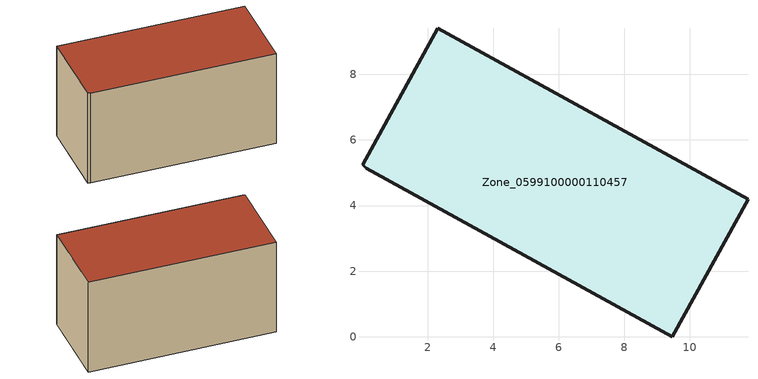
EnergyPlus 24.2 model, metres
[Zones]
Zone_0599100000110457
 floor ground (C_G): 9.46,0 0.13,5.14 0.02,5.25 2.31,9.41 11.77,4.19 z0.52
 wall outside (C_F): 9.46,0 11.77,4.19 2.31,9.41 0.02,5.25 0.13,5.14 9.46,0 z0.52:6.38
 roof outside (C_R): 0.13,5.14 9.46,0 11.77,4.19 2.31,9.41 0.02,5.25 z6.38
[BUILDING]
Pand.0599100000110457: North Axis=0; Terrain=City; Loads Convergence Tolerance Value=0.04; Temperature Convergence Tolerance Value=0.4; Solar Distribution=FullExterior; Maximum Number of Warmup Days=25; Minimum Number of Warmup Days=1
[Site:Location]
Rotterdam.The.Hague.AP_ZH_NLD Design_Conditions: Latitude=51.96; Longitude=4.45; Time Zone=1; Elevation=-4.5
[SITE:GROUNDTEMPERATURE:BUILDINGSURFACE]
18, 18, 18, 18, 18, 18, 18, 18, 18, 18, 18, 18
[MATERIAL] Thermal Absorptance=0.9; Solar Absorptance=0.7; Visible Absorptance=0.7
Name | Roughness | Thickness | Conductivity | Density | Specific Heat
G.TI.1992-2005 | MediumSmooth | 0.15 | 0.06 | 540 | 1210
F.TI.1992-2005 | Rough | 0.3 | 0.12 | 1920 | 840
R.TI.1992-2005 | MediumRough | 0.2 | 0.08 | 1500 | 1000
[CONSTRUCTION]
C_G: G.TI.1992-2005
C_F: F.TI.1992-2005
C_R: R.TI.1992-2005
[ZONE]
Zone_0599100000110457: Type=1; Multiplier=1; Ceiling Height=Autocalculate; Volume=Autocalculate; Floor Area=autocalculate; Part of Total Floor Area=Yes
[ZONEINFILTRATION:DESIGNFLOWRATE]
Infil_Zone_0599100000110457: Zone or ZoneList or Space or SpaceList=Zone_0599100000110457; Schedule=AlwaysOn; Design Flow Rate Calculation Method=Flow/Area; Flow Rate per Floor Area=0.0015; Constant Term Coefficient=1; Temperature Term Coefficient=0; Velocity Term Coefficient=0; Velocity Squared Term Coefficient=0
[HVACTEMPLATE:ZONE:IDEALLOADSAIRSYSTEM]
Zone_0599100000110457: Maximum Heating Supply Air Temperature=50; Minimum Cooling Supply Air Temperature=13; Maximum Heating Supply Air Humidity Ratio=0.0156; Minimum Cooling Supply Air Humidity Ratio=0.0077; Heating Limit=NoLimit; Cooling Limit=NoLimit; Dehumidification Control Type=ConstantSensibleHeatRatio; Cooling Sensible Heat Ratio=0.7; Dehumidification Setpoint=60; Humidification Control Type=None; Humidification Setpoint=30; Outdoor Air Method=None; Outdoor Air Flow Rate per Person=0.00944; Outdoor Air Flow Rate per Zone Floor Area=0; Outdoor Air Flow Rate per Zone=0; Demand Controlled Ventilation Type=None; Outdoor Air Economizer Type=NoEconomizer; Heat Recovery Type=None; Sensible Heat Recovery Effectiveness=0.7; Latent Heat Recovery Effectiveness=0.65
[ZONECONTROL:THERMOSTAT]
ThermostatControl_Zone_0599100000110457: Zone or ZoneList=Zone_0599100000110457; Control Type Schedule=DualSetpointControlType; Control 1=Thermostat_Zone_0599100000110457; Temperature Difference Between Cutout And Setpoint=0
[THERMOSTATSETPOINT:DUALSETPOINT]
Thermostat_Zone_0599100000110457: Heating Setpoint Temperature Schedule=HeatingSetpoint_Zone_0599100000110457; Cooling Setpoint Temperature Schedule=CoolingSetpoint_Zone_0599100000110457
[SCHEDULE:COMPACT]
HeatingSetpoint_Zone_0599100000110457: Through: 12/31, For: AllDays, Until: 24:00, 21
CoolingSetpoint_Zone_0599100000110457: Through: 12/31, For: AllDays, Until: 24:00, 24
DualSetpointControlType: Through: 12/31, For: AllDays, Until: 24:00, 4
AlwaysOn: Through: 12/31, For: AllDays, Until: 24:00, 1
